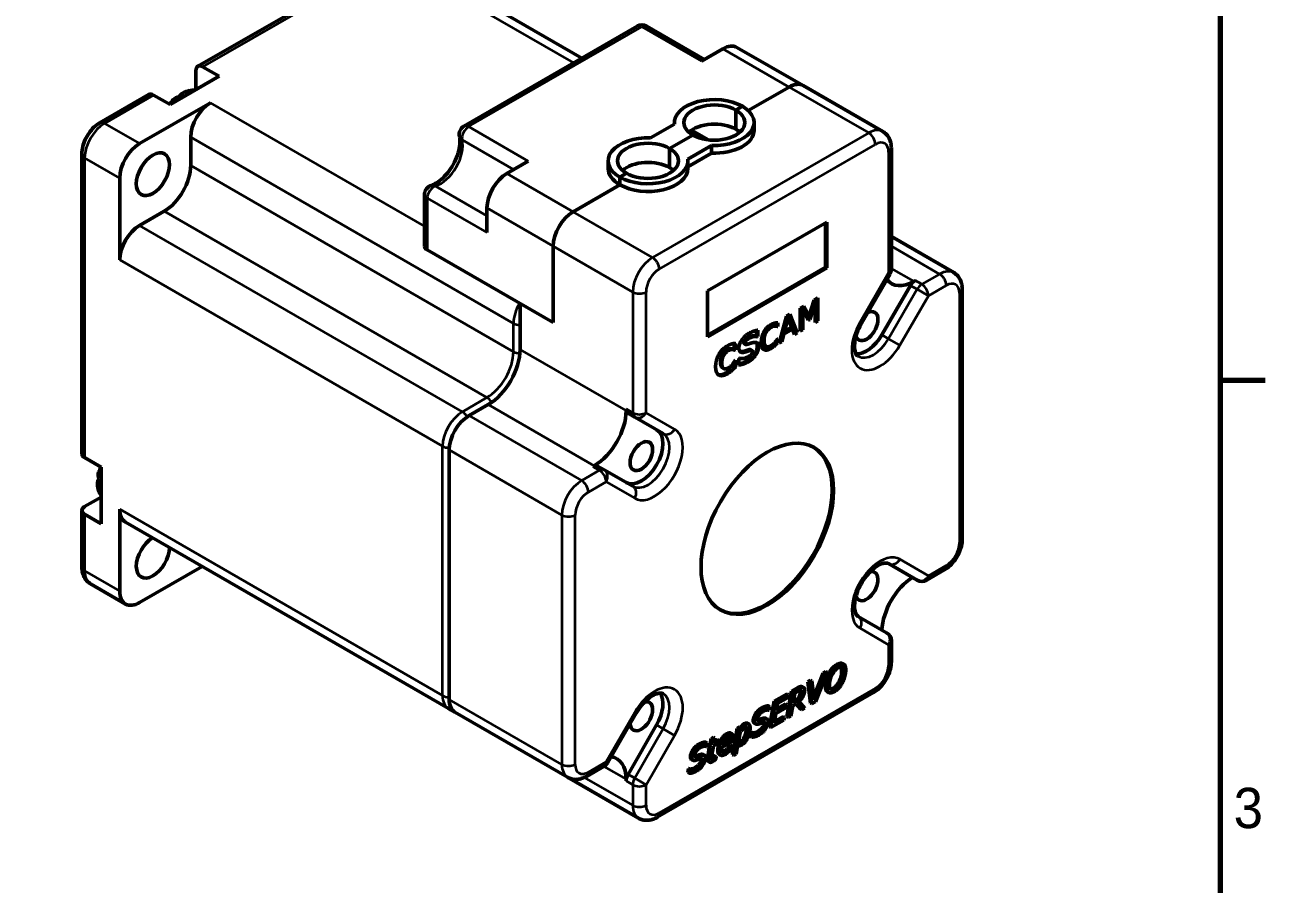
# Model space of a CAD drawing. Header units: millimetres. Extents: x 557 to 1894, y -100 to 370.
# Drawn here: x 933 to 1065.3, y 224.8 to 316.6 of the extents above; entities that cross this region are included whole.
import ezdxf

# ---------------------------------------------------------------- set-up
doc = ezdxf.new("R2010")
doc.units = ezdxf.units.MM
doc.header["$LTSCALE"] = 1.2
doc.layers.get('0').update_dxf_attribs({"lineweight": 25})
for name, color, linetype, lineweight in [('경계(ISO)', 7, 'Continuous', 70), ('외형선(ISO)', 7, 'Continuous', 50), ('좁은 외형선(ISO)', 7, 'Continuous', 35)]:
    doc.layers.add(name, color=color, linetype=linetype, lineweight=lineweight)
doc.styles.get("Standard").update_dxf_attribs({"font": ''})
doc.styles.get('Standard').set_extended_font_data('Gulim')

# ---------------------------------------------------------------- blocks, each defined once
blk = doc.blocks.new('경계 Default Border')
at = {"layer": '경계(ISO)'}
blk.add_line((410, 222.75), (413.9, 222.75), dxfattribs=at)
at = {"layer": '경계(ISO)', "flags": 128}
blk.add_lwpolyline([(10, 10), (10, 287), (410, 287), (410, 10), (10, 10)], dxfattribs=at)
at = {"layer": '경계(ISO)', "insert": (411.16, 183.79), "char_height": 3.5, "attachment_point": 7}
blk.add_mtext('3', dxfattribs=at)

msp = doc.modelspace()

# ---------------------------------------------------------------- linework, layer by layer
at = {"layer": '외형선(ISO)', "color": 0}
for p, q in [((979.171, 328.132), (951.452, 312.129)), ((992.419, 313.001), (977.353, 321.7)), ((979.831, 305.733), (998.31, 316.402)), ((1005.467, 312.847), (999.31, 316.402)), ((1005.174, 312.678), (1007.46, 313.998)), ((1016.031, 310.064), (1008.96, 314.147)), ((953.72, 311.059), (948.487, 308.038)), ((951.245, 311.671), (951.245, 309.63)), ((951.952, 312.08), (953.72, 311.059)), ((1010.169, 307.397), (1014.531, 309.916)), ((1014.531, 309.916), (1010.169, 307.397)), ((1024.517, 305.165), (1016.031, 310.064)), ((940.987, 306.087), (946.22, 309.108)), ((948.487, 308.038), (946.72, 309.059)), ((945.235, 303.874), (952.801, 308.242)), ((1009.546, 307.854), (1008.839, 307.446)), ((1008.839, 307.446), (1009.546, 307.854)), ((1008.839, 305.405), (1008.839, 307.446)), ((1008.839, 307.446), (1008.839, 305.405)), ((1002.3, 305.957), (999.751, 304.485)), ((1002.291, 305.952), (1002.291, 306.119)), ((1010.791, 305.303), (1010.791, 306.119)), ((950.68, 304.568), (950.68, 301.547)), ((1004.243, 304.792), (1001.768, 303.363)), ((1004.243, 304.792), (1001.768, 303.363)), ((1005.911, 304.278), (1004.106, 305.321)), ((1001.768, 301.322), (1001.768, 303.363)), ((1001.768, 303.363), (1001.768, 301.322)), ((1003.711, 302.199), (1006.26, 303.671)), ((1006.26, 302.854), (1006.26, 303.671)), ((1025.431, 290.492), (1025.431, 303.384)), ((939.073, 270.765), (939.073, 302.772)), ((984.409, 300.689), (986.695, 302.01)), ((995.22, 302.037), (995.22, 301.22)), ((1006.26, 302.854), (1003.72, 301.388)), ((1003.72, 301.22), (1003.72, 302.037)), ((997.172, 300.71), (996.465, 300.302)), ((997.172, 300.71), (996.465, 300.302)), ((943.113, 291.463), (943.113, 300.2)), ((991.48, 296.607), (996.465, 299.485)), ((996.465, 299.485), (991.48, 296.607)), ((996.465, 299.485), (996.465, 300.302)), ((996.465, 299.485), (996.465, 300.302)), ((975.63, 292.933), (975.63, 298.458)), ((947.851, 296.648), (945.235, 295.137)), ((982.287, 294.375), (982.287, 297.015)), ((1005.834, 288.156), (1018.562, 295.505)), ((1018.42, 295.423), (1018.42, 290.687)), ((1018.562, 295.505), (1018.562, 290.606)), ((1025.431, 293.942), (1032.083, 290.101)), ((989.358, 284.768), (975.923, 292.524)), ((989.358, 292.933), (989.358, 284.768)), ((989.358, 292.933), (989.358, 284.768)), ((1018.42, 290.687), (1005.834, 283.421)), ((1018.562, 290.606), (1005.834, 283.257)), ((1018.562, 290.606), (1018.42, 290.687)), ((1022.253, 284.719), (1025.297, 289.992)), ((1027.474, 288.735), (1024.429, 283.462)), ((1027.974, 289.263), (1027.825, 289.177)), ((1005.834, 283.257), (1005.834, 288.156)), ((1016.66, 285.49), (1017.207, 287.17)), ((1017.207, 287.17), (1017.599, 287.396)), ((1017.457, 287.314), (1017.457, 285.028)), ((1017.599, 287.396), (1017.599, 284.947)), ((1032.997, 261.702), (1032.997, 288.32)), ((985.823, 281.91), (985.823, 286.809)), ((989.358, 284.768), (985.823, 286.809)), ((1015.711, 286.306), (1016.096, 286.528)), ((1015.711, 283.857), (1015.711, 286.306)), ((1015.974, 286.118), (1015.833, 286.2)), ((1015.833, 286.2), (1015.833, 284.09)), ((1016.56, 285.021), (1015.974, 286.118)), ((1015.974, 286.118), (1015.974, 284.009)), ((1016.022, 286.486), (1016.519, 285.572)), ((1016.096, 286.528), (1016.66, 285.49)), ((1017.175, 286.975), (1016.586, 285.199)), ((1017.316, 286.893), (1016.728, 285.118)), ((1017.316, 286.893), (1017.175, 286.975)), ((1017.316, 284.784), (1017.316, 286.893)), ((1013.175, 284.745), (1013.175, 284.447)), ((1013.316, 284.752), (1013.316, 284.366)), ((1013.467, 282.561), (1014.239, 285.456)), ((1014.28, 285.359), (1013.906, 283.939)), ((1014.421, 285.278), (1014.047, 283.858)), ((1014.239, 285.456), (1014.617, 285.674)), ((1014.421, 285.278), (1014.28, 285.359)), ((1014.793, 284.289), (1014.421, 285.278)), ((1014.527, 285.622), (1015.248, 283.752)), ((1014.617, 285.674), (1015.389, 283.671)), ((1016.586, 285.199), (1016.493, 285.145)), ((1016.66, 285.49), (1016.519, 285.572)), ((1016.728, 285.118), (1016.56, 285.021)), ((1016.728, 285.118), (1016.586, 285.199)), ((1017.457, 285.028), (1017.316, 284.947)), ((1017.599, 284.947), (1017.316, 284.784)), ((1017.599, 284.947), (1017.457, 285.028)), ((1011.031, 283.378), (1010.962, 283.338)), ((1011.103, 283.256), (1010.962, 283.338)), ((1011.031, 283.93), (1011.031, 283.378)), ((1011.172, 283.296), (1011.031, 283.378)), ((1011.172, 283.296), (1011.103, 283.256)), ((1011.172, 283.954), (1011.172, 283.296)), ((1013.175, 284.447), (1013.154, 284.435)), ((1013.295, 284.354), (1013.154, 284.435)), ((1013.316, 284.366), (1013.175, 284.447)), ((1013.316, 284.366), (1013.295, 284.354)), ((1013.817, 283.607), (1013.611, 282.808)), ((1013.959, 283.525), (1013.753, 282.726)), ((1014.74, 284.139), (1013.817, 283.607)), ((1013.959, 283.525), (1013.817, 283.607)), ((1014.047, 283.858), (1013.906, 283.939)), ((1014.882, 284.058), (1013.959, 283.525)), ((1014.047, 283.858), (1014.793, 284.289)), ((1014.882, 284.058), (1014.74, 284.139)), ((1015.089, 283.498), (1014.882, 284.058)), ((1015.248, 283.752), (1015.04, 283.632)), ((1015.389, 283.671), (1015.089, 283.498)), ((1015.389, 283.671), (1015.248, 283.752)), ((1015.833, 284.09), (1015.711, 284.02)), ((1015.974, 284.009), (1015.711, 283.857)), ((1015.974, 284.009), (1015.833, 284.09)), ((1008.471, 281.893), (1008.33, 281.975)), ((1008.679, 281.943), (1008.606, 281.901)), ((1008.748, 281.819), (1008.606, 281.901)), ((1008.679, 282.547), (1008.679, 281.943)), ((1008.82, 281.861), (1008.679, 281.943)), ((1008.82, 282.554), (1008.82, 281.861)), ((1009.876, 282.441), (1009.735, 282.523)), ((1009.984, 282.874), (1009.843, 282.955)), ((1010.56, 281.796), (1010.418, 281.878)), ((1012.078, 282.221), (1011.936, 282.303)), ((1013.175, 282.842), (1013.175, 282.734)), ((1013.316, 282.652), (1013.175, 282.734)), ((1013.295, 283.022), (1013.316, 283.034)), ((1013.316, 283.034), (1013.316, 282.652)), ((1013.753, 282.726), (1013.467, 282.561)), ((1013.611, 282.808), (1013.518, 282.754)), ((1013.753, 282.726), (1013.611, 282.808)), ((1008.679, 280.596), (1008.679, 280.149)), ((1008.82, 281.861), (1008.748, 281.819)), ((1008.754, 280.712), (1008.82, 280.751)), ((1008.82, 280.751), (1008.82, 280.067)), ((1009.156, 280.926), (1009.227, 280.967)), ((1009.156, 280.242), (1009.156, 280.926)), ((1007.556, 279.863), (1007.415, 279.945)), ((1008.465, 279.699), (1008.323, 279.78)), ((1008.82, 280.067), (1008.679, 280.149)), ((980.378, 274.847), (982.429, 276.031)), ((997.136, 275.55), (997.136, 275.378)), ((997.344, 275.092), (998.051, 274.684)), ((998.051, 274.684), (1001.095, 272.926)), ((939.366, 270.357), (941.134, 269.336)), ((978.257, 271.173), (978.257, 244.555)), ((941.134, 269.336), (941.134, 263.294)), ((993.742, 269.499), (993.594, 269.413)), ((994.801, 269.055), (994.094, 269.463)), ((997.845, 267.297), (994.801, 269.055)), ((941.134, 266.152), (939.366, 265.131)), ((939.073, 264.723), (939.073, 258.681)), ((943.113, 256.109), (943.113, 264.845)), ((941.134, 263.294), (939.366, 264.315)), ((943.735, 263.472), (978.171, 243.59)), ((951.922, 258.745), (945.235, 254.884)), ((1025.137, 259.046), (1028.181, 257.288)), ((1029.181, 257.288), (1031.083, 258.386)), ((939.987, 256.899), (943.735, 254.735)), ((1024.931, 251.659), (1021.887, 253.417)), ((1025.431, 248.597), (1025.431, 250.793)), ((1018.15, 247.368), (1018.448, 247.54)), ((1018.448, 247.54), (1018.589, 247.459)), ((1020.224, 248.368), (1020.365, 248.286)), ((1016.527, 246.431), (1016.82, 246.6)), ((1016.81, 244.145), (1016.527, 246.431)), ((1016.527, 246.431), (1016.669, 246.35)), ((1016.961, 246.519), (1016.669, 246.35)), ((1016.669, 246.35), (1016.951, 244.063)), ((1016.82, 246.6), (1016.961, 246.519)), ((1017.197, 244.501), (1016.961, 246.519)), ((1017.157, 244.842), (1018.15, 247.368)), ((1018.291, 247.287), (1017.197, 244.501)), ((1017.327, 244.28), (1018.589, 247.459)), ((1018.15, 247.368), (1018.291, 247.287)), ((1018.589, 247.459), (1018.291, 247.287)), ((1000.465, 231.973), (1023.517, 245.281)), ((1012.927, 244.353), (1014.323, 245.159)), ((1014.464, 245.077), (1013.069, 244.271)), ((1014.281, 242.685), (1014.771, 245.418)), ((1014.323, 245.159), (1014.464, 245.077)), ((1014.409, 244.769), (1014.464, 245.077)), ((1014.913, 245.336), (1014.423, 242.604)), ((1014.771, 245.418), (1015.348, 245.751)), ((1014.771, 245.418), (1014.913, 245.336)), ((1015.49, 245.669), (1014.913, 245.336)), ((1014.956, 244.151), (1015.143, 245.201)), ((1015.143, 245.201), (1015.462, 245.385)), ((1015.873, 245.92), (1016.014, 245.838)), ((1015.928, 245.897), (1016.069, 245.816)), ((1018.6, 245.374), (1018.741, 245.292)), ((978.878, 243.182), (978.171, 243.59)), ((1012.332, 243.873), (1012.473, 243.791)), ((1012.409, 243.404), (1012.473, 243.791)), ((1012.437, 241.62), (1012.927, 244.353)), ((1013.069, 244.271), (1012.579, 241.539)), ((1012.927, 244.353), (1013.069, 244.271)), ((1013.102, 243.045), (1014.217, 243.688)), ((1013.157, 243.352), (1013.296, 244.126)), ((1014.272, 243.996), (1013.157, 243.352)), ((1013.19, 243.535), (1014.131, 244.078)), ((1013.296, 244.126), (1014.409, 244.769)), ((1014.131, 244.078), (1014.272, 243.996)), ((1014.217, 243.688), (1014.272, 243.996)), ((1014.709, 242.769), (1014.904, 243.861)), ((1014.904, 243.861), (1015.308, 244.094)), ((1015.254, 244.323), (1014.956, 244.151)), ((1014.989, 244.333), (1015.113, 244.405)), ((1015.724, 243.518), (1015.259, 244.066)), ((1015.308, 244.094), (1015.865, 243.436)), ((1015.54, 244.784), (1015.682, 244.702)), ((1016.196, 243.627), (1015.585, 244.332)), ((1015.724, 243.518), (1015.865, 243.436)), ((1015.865, 243.436), (1016.196, 243.627)), ((1016.81, 244.145), (1016.951, 244.063)), ((1016.951, 244.063), (1017.327, 244.28)), ((978.878, 243.182), (990.899, 236.242)), ((995.167, 237.805), (998.211, 243.078)), ((1011.251, 242.381), (1011.392, 242.3)), ((1011.746, 242.541), (1011.888, 242.46)), ((1012.046, 242.532), (1012.188, 242.451)), ((1012.388, 243.392), (1012.409, 243.404)), ((1012.579, 241.539), (1013.976, 242.346)), ((1012.916, 242.01), (1013.102, 243.045)), ((1014.031, 242.654), (1012.916, 242.01)), ((1012.949, 242.192), (1013.89, 242.735)), ((1013.89, 242.735), (1014.031, 242.654)), ((1013.976, 242.346), (1014.031, 242.654)), ((1014.281, 242.685), (1014.423, 242.604)), ((1014.423, 242.604), (1014.709, 242.769)), ((1000.388, 241.821), (997.344, 236.548)), ((1008.296, 240.952), (1008.437, 240.871)), ((1008.468, 238.651), (1008.972, 241.458)), ((1009.113, 241.376), (1008.61, 238.569)), ((1008.972, 241.458), (1009.239, 241.611)), ((1008.972, 241.458), (1009.113, 241.376)), ((1009.082, 239.864), (1009.29, 241.026)), ((1009.38, 241.53), (1009.113, 241.376)), ((1009.239, 241.611), (1009.38, 241.53)), ((1009.342, 241.316), (1009.38, 241.53)), ((1010.077, 242.009), (1010.218, 241.927)), ((1010.416, 240.614), (1010.486, 241.028)), ((1010.486, 241.028), (1010.505, 241.039)), ((1010.486, 241.028), (1010.627, 240.946)), ((1010.505, 241.039), (1010.646, 240.957)), ((1010.627, 240.946), (1010.558, 240.532)), ((1010.646, 240.957), (1010.627, 240.946)), ((1010.813, 242.017), (1010.954, 241.936)), ((1012.437, 241.62), (1012.579, 241.539)), ((1005.63, 240.004), (1005.771, 239.922)), ((1005.686, 239.523), (1005.707, 239.535)), ((1005.707, 239.535), (1005.771, 239.922)), ((1005.858, 239.41), (1005.907, 239.688)), ((1005.907, 239.688), (1006.089, 239.793)), ((1005.907, 239.688), (1006.048, 239.606)), ((1006.048, 239.606), (1006, 239.328)), ((1006.23, 239.711), (1006.048, 239.606)), ((1006.089, 239.793), (1006.194, 240.382)), ((1006.089, 239.793), (1006.23, 239.711)), ((1006.194, 240.382), (1006.463, 240.537)), ((1006.194, 240.382), (1006.336, 240.3)), ((1006.336, 240.3), (1006.23, 239.711)), ((1006.277, 238.64), (1006.448, 239.587)), ((1006.604, 240.455), (1006.336, 240.3)), ((1006.448, 239.587), (1007.003, 239.907)), ((1006.463, 240.537), (1006.604, 240.455)), ((1006.499, 239.866), (1006.604, 240.455)), ((1007.051, 240.185), (1006.499, 239.866)), ((1006.531, 240.048), (1006.91, 240.267)), ((1006.91, 240.267), (1007.051, 240.185)), ((1007.003, 239.907), (1007.051, 240.185)), ((1007.345, 239.409), (1008.52, 240.087)), ((1008.296, 240.186), (1007.384, 239.659)), ((1007.44, 239.855), (1008.155, 240.268)), ((1008.155, 240.268), (1008.296, 240.186)), ((1008.262, 239.656), (1008.278, 239.665)), ((1008.262, 239.656), (1008.403, 239.574)), ((1008.278, 239.665), (1008.419, 239.583)), ((1008.36, 239.215), (1008.419, 239.583)), ((1008.419, 239.583), (1008.403, 239.574)), ((1008.878, 238.724), (1009.032, 239.587)), ((1010.416, 240.614), (1010.558, 240.532)), ((1004.549, 238.512), (1004.691, 238.43)), ((1005.045, 238.672), (1005.186, 238.59)), ((1005.345, 238.663), (1005.486, 238.581)), ((1005.841, 238.412), (1006.006, 239.332)), ((1005.841, 238.412), (1005.983, 238.331)), ((1005.858, 239.41), (1006, 239.328)), ((1006.18, 239.432), (1005.983, 238.331)), ((1006, 239.328), (1006.18, 239.432)), ((1006.596, 238.53), (1006.61, 238.538)), ((1006.596, 238.53), (1006.738, 238.448)), ((1006.61, 238.538), (1006.751, 238.456)), ((1006.701, 238.162), (1006.751, 238.456)), ((1006.751, 238.456), (1006.738, 238.448)), ((1007.064, 238.692), (1007.205, 238.611)), ((1008.468, 238.651), (1008.61, 238.569)), ((1008.61, 238.569), (1008.878, 238.724)), ((992.899, 236.341), (994.801, 237.439)), ((1003.715, 236.744), (1003.784, 237.158)), ((1003.784, 237.158), (1003.803, 237.169)), ((1003.784, 237.158), (1003.925, 237.077)), ((1003.803, 237.169), (1003.944, 237.088)), ((1003.925, 237.077), (1003.856, 236.663)), ((1003.944, 237.088), (1003.925, 237.077)), ((1004.111, 238.148), (1004.253, 238.067)), ((1005.904, 237.934), (1006.045, 237.852)), ((998.465, 231.874), (990.899, 236.242)), ((997.136, 236.023), (997.136, 235.851)), ((1003.715, 236.744), (1003.856, 236.663))]:
    msp.add_line(p, q, dxfattribs=at)
for centre, radius, start, end in [((998.81, 315.536), 1, 60, 120), ((951.104, 306.527), 3.05, 138.73821, 150), ((951.104, 306.527), 3.05, 89.07064, 101.26179), ((980.331, 304.867), 1, 120, 193.05943), ((976.63, 298.458), 1, 106.94057, 180), ((1024.431, 290.492), 1, 330, 0), ((943.75, 267.825), 3.05, 150, 161.26179), ((943.75, 267.825), 3.05, 198.73821, 210.92936), ((1028.681, 258.154), 1, 240, 300), ((1024.431, 250.793), 1, 0, 60), ((994.301, 238.305), 1, 300, 330)]:
    msp.add_arc(centre, radius, start, end, dxfattribs=at)
for centre, major_axis, start_param, end_param in [((1007.46, 311.549), (1.5, 2.598), 0, 0.7853982), ((951.952, 311.263), (-0.5, 0.866), 5.4977871, 7.0685835), ((1014.531, 307.466), (1.5, 2.598), 0, 0.7853982), ((1014.531, 307.466), (1.5, 2.598), 0, 0.7853982), ((946.72, 308.242), (-0.5, 0.866), 5.4977871, 6.2831853), ((950.538, 306.201), (-1.472, 2.549), 6.0537134, 6.4765888), ((951.104, 308.569), (-1.747, 0), 5.0221657, 5.9734086), ((951.669, 306.854), (-1.472, 2.549), 6.0537134, 6.145922), ((1006.541, 306.119), (-4.25, 0), 3.9269908, 6.3493296), ((952.801, 305.793), (-1.5, -2.598), 3.9269908, 5.4977871), ((1006.541, 306.119), (-3.25, 0), 3.9269908, 7.0685835), ((1006.541, 306.119), (3.25, 0), 3.9269908, 7.0685835), ((1006.541, 306.119), (4.25, 0), 4.6462447, 7.0685835), ((1006.541, 304.078), (-3.25, 0), 3.9269908, 5.7080739), ((999.47, 302.037), (-4.25, 0), 4.6462447, 7.0685835), ((1006.541, 305.303), (4.25, 0), 4.6462447, 6.2831853), ((1006.541, 304.078), (-3.25, 0), 3.7167041, 3.9269908), ((945.235, 301.424), (1.5, 2.598), 0.7853982, 2.3561945), ((999.47, 302.037), (-3.25, 0), 3.9269908, 7.0685835), ((999.47, 302.037), (3.25, 0), 3.9269908, 7.0685835), ((999.47, 302.037), (4.25, 0), 3.9269908, 6.3493296), ((999.47, 299.995), (-3.25, 0), 3.9269908, 5.7080739), ((947.851, 299.914), (2, 3.464), 3.9269908, 5.4977871), ((984.409, 298.24), (-1.5, -2.598), 3.9269908, 5.4977871), ((999.47, 301.22), (-4.25, 0), 0, 0.7853982), ((999.47, 301.22), (4.25, 0), 3.9269908, 6.2831853), ((999.47, 299.995), (-3.25, 0), 3.7167041, 3.9269908), ((991.48, 294.157), (-1.5, -2.598), 3.9269908, 5.4977871), ((991.48, 294.157), (1.5, 2.598), 0.7853982, 2.3561945), ((945.235, 292.688), (-1.5, -2.598), 3.9269908, 5.4977871), ((976.63, 292.933), (-1, 0), 0, 0.7853982), ((1027.825, 293.096), (-2.4, -4.157), 6.0511642, 7.0685835), ((1027.974, 288.446), (0.5, 0.866), 0.7853982, 1.5707963), ((1022.804, 284.4), (0.85, 1.472), 2.6675698, 6.9897915), ((1022.804, 284.4), (-1.625, -2.815), 0.2655648, 1.5707963), ((982.429, 279.95), (-2.4, -4.157), 0.7853982, 2.3561945), ((993.742, 273.418), (-2.4, -4.157), 0.7853982, 2.3561945), ((997.844, 275.958), (-0.5, -0.866), 5.4977871, 6.2831853), ((980.378, 272.398), (-1.5, -2.598), 3.9269908, 5.4977871), ((998.763, 270.52), (1.625, 2.815), 3.1415927, 6.2831853), ((1012.056, 262.845), (5, 8.66), 3.1557353, 6.2690427), ((940.073, 270.765), (-1, 0), 0, 0.7853982), ((943.75, 268.479), (-2.943, 0), 6.0897819, 6.5126572), ((993.594, 268.597), (0.5, 0.866), 0, 0.7853982), ((941.982, 266.805), (-0.874, 1.513), 0.3097767, 1.2610197), ((943.75, 267.172), (-2.943, 0), 0.1372633, 0.2294719), ((940.073, 264.723), (-1, 0), 5.4977871, 7.0685835), ((945.235, 266.07), (-1.5, -2.598), 5.4977871, 6.2831853), ((946.649, 259.783), (-1.25, -2.165), 3.9439049, 8.6224658), ((1022.804, 256.639), (0.85, 1.472), 2.6675698, 6.7572081), ((1027.825, 253.741), (2.4, 4.157), 0.8270043, 2.3145883), ((945.235, 257.333), (-1.5, -2.598), 5.4977871, 7.0685835), ((998.763, 242.759), (1.625, 2.815), 4.712389, 6.0176205), ((980.378, 245.78), (-1.5, -2.598), 5.4977871, 6.2831853), ((998.763, 242.759), (0.85, 1.472), 2.4349865, 6.7572081), ((993.742, 234.063), (2.4, 4.157), 5.4977871, 6.5152064), ((997.844, 236.259), (0.5, 0.866), 1.5707963, 2.3561945)]:
    msp.add_ellipse(centre, major_axis=major_axis, ratio=0.5773503, start_param=start_param, end_param=end_param, dxfattribs=at)
for centre, major_axis in [((946.649, 300.608), (1.25, 2.165)), ((1012.198, 262.763), (5, 8.66)), ((998.763, 270.52), (-0.85, -1.472))]:
    msp.add_ellipse(centre, major_axis=major_axis, ratio=0.5773503, dxfattribs=at)
for points, degree, knots in [([(939.073, 302.772), (939.073, 303.033), (939.108, 303.294), (939.232, 303.809), (939.322, 304.062), (939.548, 304.551), (939.684, 304.786), (939.994, 305.226), (940.169, 305.43), (940.552, 305.795), (940.761, 305.956), (940.987, 306.087)], 3, [6.2831853, 6.2831853, 6.2831853, 6.2831853, 6.5973446, 6.5973446, 6.9115038, 6.9115038, 7.2256631, 7.2256631, 7.5398224, 7.5398224, 7.8539816, 7.8539816, 7.8539816, 7.8539816]), ([(976.339, 299.414), (976.515, 299.468), (976.719, 299.56), (977.151, 299.831), (977.378, 300.008), (977.831, 300.439), (978.056, 300.696), (978.473, 301.265), (978.665, 301.579), (978.989, 302.225), (979.122, 302.558), (979.313, 303.199), (979.373, 303.507), (979.423, 304.058), (979.415, 304.302), (979.376, 304.552), (979.367, 304.598), (979.357, 304.641)], 3, [1.3388368, 1.3388368, 1.3388368, 1.3388368, 1.6123959, 1.6123959, 1.8860299, 1.8860299, 2.1686032, 2.1686032, 2.4571963, 2.4571963, 2.7466141, 2.7466141, 3.0313733, 3.0313733, 3.307222, 3.307222, 3.3735522, 3.3735522, 3.3735522, 3.3735522]), ([(1024.517, 305.165), (1024.647, 305.09), (1024.768, 304.996), (1024.976, 304.785), (1025.065, 304.668), (1025.21, 304.423), (1025.266, 304.296), (1025.353, 304.038), (1025.383, 303.907), (1025.422, 303.646), (1025.431, 303.515), (1025.431, 303.384)], 3, [0.78539816, 0.78539816, 0.78539816, 0.78539816, 0.9424778, 0.9424778, 1.09955743, 1.09955743, 1.25663706, 1.25663706, 1.41371669, 1.41371669, 1.57079633, 1.57079633, 1.57079633, 1.57079633]), ([(1032.083, 290.101), (1032.213, 290.026), (1032.334, 289.932), (1032.542, 289.721), (1032.631, 289.604), (1032.776, 289.359), (1032.832, 289.232), (1032.919, 288.974), (1032.949, 288.843), (1032.988, 288.581), (1032.997, 288.45), (1032.997, 288.32)], 3, [0.78539816, 0.78539816, 0.78539816, 0.78539816, 0.9424778, 0.9424778, 1.09955743, 1.09955743, 1.25663706, 1.25663706, 1.41371669, 1.41371669, 1.57079633, 1.57079633, 1.57079633, 1.57079633]), ([(1021.887, 281.178), (1021.821, 281.215), (1021.76, 281.27), (1021.629, 281.491), (1021.566, 281.659), (1021.504, 282.075), (1021.497, 282.308), (1021.545, 282.828), (1021.601, 283.116), (1021.779, 283.722), (1021.902, 284.039), (1022.116, 284.474), (1022.182, 284.597), (1022.253, 284.719)], 3, [3.9269908, 3.9269908, 3.9269908, 3.9269908, 4.2411501, 4.2411501, 4.5553093, 4.5553093, 4.8247761, 4.8247761, 5.0995412, 5.0995412, 5.3832016, 5.3832016, 5.4977871, 5.4977871, 5.4977871, 5.4977871]), ([(1010.418, 281.878), (1010.412, 281.882), (1010.336, 281.913), (1010.202, 281.873)], 2, [0.8913043, 0.8913043, 0.8913043, 1, 2, 2, 2]), ([(1012.454, 282.096), (1012.222, 281.962), (1011.893, 281.903), (1011.781, 281.94)], 2, [0, 0, 0, 1, 1.7438191, 1.7438191, 1.7438191]), ([(1009.978, 280.659), (1009.671, 280.482), (1009.293, 280.366), (1009.156, 280.342)], 2, [0, 0, 0, 1, 1.6548861, 1.6548861, 1.6548861]), ([(1007.804, 279.399), (1007.527, 279.239), (1007.101, 279.166), (1006.953, 279.22)], 2, [0, 0, 0, 1, 1.8261362, 1.8261362, 1.8261362]), ([(1007.204, 280.532), (1007.204, 280.263), (1007.329, 279.994), (1007.415, 279.945)], 2, [0, 0, 0, 1, 1.8989899, 1.8989899, 1.8989899]), ([(1032.997, 261.702), (1032.997, 261.44), (1032.962, 261.179), (1032.837, 260.665), (1032.747, 260.411), (1032.522, 259.922), (1032.386, 259.687), (1032.075, 259.247), (1031.901, 259.043), (1031.518, 258.678), (1031.309, 258.517), (1031.083, 258.386)], 3, [1.5707963, 1.5707963, 1.5707963, 1.5707963, 1.8849556, 1.8849556, 2.1991149, 2.1991149, 2.5132741, 2.5132741, 2.8274334, 2.8274334, 3.1415927, 3.1415927, 3.1415927, 3.1415927]), ([(939.073, 258.681), (939.073, 258.55), (939.082, 258.419), (939.121, 258.157), (939.151, 258.027), (939.238, 257.769), (939.294, 257.641), (939.439, 257.397), (939.527, 257.279), (939.736, 257.068), (939.856, 256.975), (939.987, 256.899)], 3, [0, 0, 0, 0, 0.15707963, 0.15707963, 0.31415927, 0.31415927, 0.4712389, 0.4712389, 0.62831853, 0.62831853, 0.78539816, 0.78539816, 0.78539816, 0.78539816]), ([(1021.887, 253.417), (1021.821, 253.454), (1021.76, 253.509), (1021.627, 253.734), (1021.561, 253.911), (1021.502, 254.344), (1021.498, 254.579), (1021.551, 255.104), (1021.61, 255.395), (1021.794, 256.002), (1021.92, 256.32), (1022.233, 256.944), (1022.42, 257.249), (1022.829, 257.809), (1023.053, 258.063), (1023.503, 258.49), (1023.73, 258.665), (1024.152, 258.922), (1024.347, 259.008), (1024.68, 259.105), (1024.816, 259.116), (1025.015, 259.101), (1025.08, 259.078), (1025.137, 259.046)], 3, [3.9269908, 3.9269908, 3.9269908, 3.9269908, 4.2411501, 4.2411501, 4.5674474, 4.5674474, 4.8367766, 4.8367766, 5.1119613, 5.1119613, 5.3959444, 5.3959444, 5.6845881, 5.6845881, 5.9724009, 5.9724009, 6.2538834, 6.2538834, 6.5258979, 6.5258979, 6.7985939, 6.7985939, 7.0685835, 7.0685835, 7.0685835, 7.0685835]), ([(1019.62, 248.269), (1019.998, 248.487), (1020.219, 248.371), (1020.224, 248.368)], 2, [0, 0, 0, 1, 1.0242826, 1.0242826, 1.0242826]), ([(1025.431, 248.597), (1025.431, 248.335), (1025.396, 248.074), (1025.271, 247.56), (1025.181, 247.307), (1024.956, 246.818), (1024.82, 246.582), (1024.509, 246.143), (1024.335, 245.938), (1023.952, 245.573), (1023.743, 245.412), (1023.517, 245.281)], 3, [1.5707963, 1.5707963, 1.5707963, 1.5707963, 1.8849556, 1.8849556, 2.1991149, 2.1991149, 2.5132741, 2.5132741, 2.8274334, 2.8274334, 3.1415927, 3.1415927, 3.1415927, 3.1415927]), ([(998.211, 243.078), (998.388, 243.384), (998.591, 243.675), (999.022, 244.195), (999.251, 244.423), (999.7, 244.793), (999.919, 244.936), (1000.315, 245.133), (1000.492, 245.19), (1000.786, 245.24), (1000.897, 245.232), (1001.024, 245.201), (1001.061, 245.185), (1001.095, 245.165)], 3, [5.4977871, 5.4977871, 5.4977871, 5.4977871, 5.7867825, 5.7867825, 6.0729523, 6.0729523, 6.3511453, 6.3511453, 6.6208215, 6.6208215, 6.9044028, 6.9044028, 7.0685835, 7.0685835, 7.0685835, 7.0685835]), ([(978.171, 243.59), (978.302, 243.515), (978.443, 243.457), (978.591, 243.419), (978.596, 243.417), (978.601, 243.416)], 3, [0.78539816, 0.78539816, 0.78539816, 0.78539816, 0.9424778, 0.9424778, 0.94781931, 0.94781931, 0.94781931, 0.94781931]), ([(1007.872, 240.875), (1008.143, 241.031), (1008.291, 240.955), (1008.296, 240.952)], 2, [0, 0, 0, 1, 1.0344828, 1.0344828, 1.0344828]), ([(1009.325, 241.562), (1009.394, 241.648), (1009.59, 241.866), (1009.744, 241.955)], 2, [0.4748431, 0.4748431, 0.4748431, 1, 2, 2, 2]), ([(1009.099, 239.957), (1009.108, 239.959), (1009.201, 239.982), (1009.32, 240.051)], 2, [0.8952138, 0.8952138, 0.8952138, 1, 2, 2, 2]), ([(992.899, 236.341), (992.786, 236.275), (992.668, 236.218), (992.422, 236.12), (992.293, 236.081), (992.027, 236.027), (991.888, 236.013), (991.604, 236.016), (991.458, 236.034), (991.171, 236.109), (991.03, 236.166), (990.899, 236.242)], 3, [3.14159265, 3.14159265, 3.14159265, 3.14159265, 3.29867229, 3.29867229, 3.45575192, 3.45575192, 3.61283155, 3.61283155, 3.76991118, 3.76991118, 3.92699082, 3.92699082, 3.92699082, 3.92699082]), ([(1000.465, 231.973), (1000.352, 231.907), (1000.234, 231.849), (999.988, 231.752), (999.859, 231.713), (999.593, 231.659), (999.454, 231.644), (999.17, 231.648), (999.024, 231.666), (998.737, 231.741), (998.596, 231.798), (998.465, 231.874)], 3, [3.14159265, 3.14159265, 3.14159265, 3.14159265, 3.29867229, 3.29867229, 3.45575192, 3.45575192, 3.61283155, 3.61283155, 3.76991118, 3.76991118, 3.92699082, 3.92699082, 3.92699082, 3.92699082])]:
    msp.add_open_spline(points, degree=degree, knots=knots, dxfattribs=at)
for points in [[(1011.844, 283.79), (1011.979, 284.028), (1012.364, 284.418), (1012.598, 284.553)], [(1012.598, 284.553), (1012.767, 284.651), (1013.108, 284.752), (1013.316, 284.752)], [(1009.17, 282.087), (1009.17, 282.485), (1009.79, 283.347), (1010.277, 283.629)], [(1010.154, 283.196), (1010.073, 283.149), (1009.915, 283.032), (1009.843, 282.955)], [(1010.962, 283.338), (1010.812, 283.389), (1010.38, 283.326), (1010.154, 283.196)], [(1010.277, 283.629), (1010.522, 283.77), (1010.998, 283.935), (1011.172, 283.954)], [(1011.103, 283.256), (1010.954, 283.308), (1010.522, 283.245), (1010.295, 283.114)], [(1011.557, 282.68), (1011.557, 282.984), (1011.706, 283.546), (1011.844, 283.79)], [(1011.916, 283.798), (1011.817, 283.618), (1011.708, 283.179), (1011.708, 282.931)], [(1012.057, 283.717), (1011.959, 283.536), (1011.849, 283.097), (1011.849, 282.849)], [(1012.437, 284.345), (1012.276, 284.252), (1012.018, 283.983), (1011.916, 283.798)], [(1012.578, 284.264), (1012.417, 284.171), (1012.159, 283.902), (1012.057, 283.717)], [(1013.154, 284.435), (1012.977, 284.503), (1012.633, 284.458), (1012.437, 284.345)], [(1013.295, 284.354), (1013.119, 284.422), (1012.774, 284.377), (1012.578, 284.264)], [(1007.026, 281.36), (1007.188, 281.642), (1007.665, 282.125), (1007.948, 282.288)], [(1007.903, 281.873), (1007.77, 281.796), (1007.525, 281.557), (1007.424, 281.387)], [(1008.33, 281.975), (1008.237, 281.982), (1008.024, 281.943), (1007.903, 281.873)], [(1007.948, 282.288), (1008.103, 282.378), (1008.354, 282.483), (1008.461, 282.512)], [(1008.471, 281.893), (1008.378, 281.9), (1008.166, 281.861), (1008.045, 281.791)], [(1008.606, 281.901), (1008.56, 281.921), (1008.418, 281.965), (1008.33, 281.975)], [(1008.461, 282.512), (1008.572, 282.539), (1008.752, 282.552), (1008.82, 282.554)], [(1008.748, 281.819), (1008.701, 281.839), (1008.56, 281.884), (1008.471, 281.893)], [(1009.756, 281.608), (1009.445, 281.545), (1009.17, 281.788), (1009.17, 282.087)], [(1010.202, 281.873), (1010.063, 281.83), (1009.752, 281.718), (1009.614, 281.69)], [(1009.843, 282.955), (1009.778, 282.89), (1009.685, 282.72), (1009.685, 282.645)], [(1009.685, 282.645), (1009.685, 282.552), (1009.735, 282.523)], [(1009.984, 282.874), (1009.919, 282.809), (1009.827, 282.638), (1009.827, 282.564)], [(1009.827, 282.564), (1009.827, 282.449), (1009.976, 282.414), (1010.184, 282.485)], [(1011.13, 282.273), (1011.13, 281.851), (1010.509, 280.966), (1009.978, 280.659)], [(1010.295, 283.114), (1010.214, 283.067), (1010.057, 282.951), (1009.984, 282.874)], [(1011.271, 282.191), (1011.271, 281.769), (1010.651, 280.884), (1010.119, 280.577)], [(1010.184, 282.485), (1010.32, 282.531), (1010.572, 282.616), (1010.715, 282.645)], [(1010.715, 282.645), (1011, 282.7), (1011.271, 282.488), (1011.271, 282.191)], [(1011.024, 282.648), (1011.13, 282.535), (1011.13, 282.273)], [(1011.848, 281.892), (1011.711, 281.969), (1011.557, 282.362), (1011.557, 282.68)], [(1011.708, 282.931), (1011.708, 282.673), (1011.829, 282.373), (1011.924, 282.31)], [(1012.596, 282.014), (1012.364, 281.88), (1011.986, 281.812), (1011.848, 281.892)], [(1011.849, 282.849), (1011.849, 282.591), (1011.971, 282.291), (1012.066, 282.228)], [(1011.924, 282.31), (1011.93, 282.306), (1011.936, 282.303)], [(1012.066, 282.228), (1012.166, 282.164), (1012.433, 282.202), (1012.58, 282.287)], [(1012.867, 282.41), (1012.78, 282.328), (1012.576, 282.166), (1012.454, 282.096)], [(1012.58, 282.287), (1012.785, 282.405), (1013.141, 282.773), (1013.295, 283.022)], [(1013.008, 282.328), (1012.921, 282.246), (1012.717, 282.084), (1012.596, 282.014)], [(1013.175, 282.734), (1013.097, 282.649), (1012.97, 282.508), (1012.867, 282.41)], [(1013.316, 282.652), (1013.238, 282.567), (1013.112, 282.426), (1013.008, 282.328)], [(1006.683, 280.07), (1006.683, 280.41), (1006.859, 281.065), (1007.026, 281.36)], [(1007.424, 281.387), (1007.325, 281.22), (1007.204, 280.788), (1007.204, 280.532)], [(1007.566, 281.305), (1007.467, 281.138), (1007.346, 280.707), (1007.346, 280.45)], [(1008.045, 281.791), (1007.911, 281.714), (1007.667, 281.475), (1007.566, 281.305)], [(1008.489, 280.333), (1008.57, 280.434), (1008.709, 280.64), (1008.754, 280.712)], [(1010.119, 280.577), (1009.812, 280.4), (1009.356, 280.26), (1009.156, 280.242)], [(1009.227, 280.967), (1009.422, 280.898), (1009.913, 280.985), (1010.14, 281.116)], [(1009.614, 281.69), (1009.416, 281.65), (1009.289, 281.684)], [(1010.344, 281.791), (1010.204, 281.748), (1009.893, 281.636), (1009.756, 281.608)], [(1010.14, 281.116), (1010.198, 281.15), (1010.386, 281.282), (1010.447, 281.342)], [(1010.614, 281.679), (1010.614, 281.775), (1010.477, 281.831), (1010.344, 281.791)], [(1010.447, 281.342), (1010.52, 281.419), (1010.614, 281.579), (1010.614, 281.679)], [(1007.034, 279.165), (1006.867, 279.254), (1006.683, 279.706), (1006.683, 280.07)], [(1007.946, 279.317), (1007.669, 279.158), (1007.202, 279.077), (1007.034, 279.165)], [(1007.346, 280.45), (1007.346, 280.182), (1007.477, 279.898), (1007.576, 279.853)], [(1007.576, 279.853), (1007.677, 279.806), (1007.927, 279.86), (1008.049, 279.93)], [(1008.323, 279.78), (1008.202, 279.671), (1007.99, 279.506), (1007.804, 279.399)], [(1008.465, 279.699), (1008.344, 279.589), (1008.132, 279.425), (1007.946, 279.317)], [(1008.049, 279.93), (1008.164, 279.996), (1008.392, 280.207), (1008.489, 280.333)], [(1008.679, 280.149), (1008.586, 280.049), (1008.416, 279.867), (1008.323, 279.78)], [(1008.82, 280.067), (1008.728, 279.967), (1008.558, 279.785), (1008.465, 279.699)], [(1018.725, 247.266), (1018.881, 247.576), (1019.345, 248.11), (1019.62, 248.269)], [(1019.762, 248.187), (1019.486, 248.028), (1019.022, 247.495), (1018.866, 247.185)], [(1019.069, 247.12), (1019.187, 247.372), (1019.514, 247.777), (1019.718, 247.895)], [(1019.718, 247.895), (1019.98, 248.045), (1020.272, 247.855), (1020.272, 247.519)], [(1020.57, 247.737), (1020.57, 248.178), (1020.139, 248.405), (1019.762, 248.187)], [(1019.889, 246.53), (1020.008, 246.787), (1020.131, 247.32), (1020.131, 247.6)], [(1020.272, 247.519), (1020.272, 247.239), (1020.15, 246.706), (1020.03, 246.449)], [(1020.131, 247.6), (1020.131, 247.869), (1020.037, 247.984)], [(1020.245, 246.411), (1020.404, 246.727), (1020.57, 247.417), (1020.57, 247.737)], [(1018.392, 245.927), (1018.392, 246.263), (1018.564, 246.945), (1018.725, 247.266)], [(1018.866, 247.185), (1018.705, 246.864), (1018.534, 246.181), (1018.534, 245.845)], [(1018.832, 246.069), (1018.832, 246.323), (1018.955, 246.872), (1019.069, 247.12)], [(1019.246, 245.768), (1019.447, 245.884), (1019.776, 246.288), (1019.889, 246.53)], [(1019.341, 245.391), (1019.627, 245.556), (1020.084, 246.086), (1020.245, 246.411)], [(1020.03, 246.449), (1019.917, 246.206), (1019.588, 245.802), (1019.388, 245.686)], [(1015.348, 245.751), (1015.542, 245.863), (1015.785, 245.945), (1015.873, 245.92)], [(1015.462, 245.385), (1015.576, 245.451), (1015.732, 245.501), (1015.787, 245.483)], [(1016.014, 245.838), (1015.926, 245.863), (1015.684, 245.781), (1015.49, 245.669)], [(1015.54, 244.784), (1015.634, 244.922), (1015.738, 245.228), (1015.738, 245.368)], [(1015.585, 244.332), (1015.855, 244.578), (1016.186, 245.231), (1016.186, 245.537)], [(1015.879, 245.286), (1015.879, 245.146), (1015.775, 244.84), (1015.682, 244.702)], [(1015.738, 245.368), (1015.738, 245.444), (1015.721, 245.49)], [(1015.787, 245.483), (1015.834, 245.468), (1015.879, 245.374), (1015.879, 245.286)], [(1015.873, 245.92), (1015.903, 245.912), (1015.928, 245.897)], [(1016.186, 245.537), (1016.186, 245.679), (1016.094, 245.818), (1016.014, 245.838)], [(1018.6, 245.374), (1018.392, 245.494), (1018.392, 245.927)], [(1018.534, 245.845), (1018.534, 245.405), (1018.962, 245.172), (1019.341, 245.391)], [(1019.388, 245.686), (1019.124, 245.534), (1018.832, 245.729), (1018.832, 246.069)], [(1018.927, 245.678), (1019.056, 245.658), (1019.246, 245.768)], [(1010.693, 242.291), (1010.693, 242.641), (1011.208, 243.404), (1011.615, 243.639)], [(1011.756, 243.557), (1011.349, 243.322), (1010.835, 242.56), (1010.835, 242.21)], [(1011.615, 243.639), (1011.838, 243.768), (1012.2, 243.871), (1012.332, 243.873)], [(1012.473, 243.791), (1012.341, 243.789), (1011.979, 243.686), (1011.756, 243.557)], [(1015.113, 244.405), (1015.251, 244.485), (1015.457, 244.664), (1015.54, 244.784)], [(1015.682, 244.702), (1015.599, 244.582), (1015.393, 244.403), (1015.254, 244.323)], [(1010.813, 242.017), (1010.693, 242.086), (1010.693, 242.291)], [(1010.835, 242.21), (1010.835, 242.002), (1011.081, 241.866), (1011.304, 241.937)], [(1011.138, 242.467), (1011.138, 242.669), (1011.448, 243.112), (1011.706, 243.26)], [(1011.392, 242.3), (1011.249, 242.259), (1011.138, 242.359), (1011.138, 242.467)], [(1011.155, 242.363), (1011.197, 242.366), (1011.251, 242.381)], [(1011.251, 242.381), (1011.341, 242.409), (1011.644, 242.512), (1011.746, 242.541)], [(1011.888, 242.46), (1011.785, 242.431), (1011.482, 242.328), (1011.392, 242.3)], [(1011.706, 243.26), (1011.914, 243.38), (1012.288, 243.442), (1012.388, 243.392)], [(1011.746, 242.541), (1011.942, 242.592), (1012.046, 242.532)], [(1012.3, 242.188), (1012.3, 242.38), (1012.09, 242.513), (1011.888, 242.46)], [(1012.04, 241.444), (1012.163, 241.629), (1012.3, 242.026), (1012.3, 242.188)], [(1006.911, 239.092), (1006.911, 239.598), (1007.464, 240.639), (1007.872, 240.875)], [(1008.571, 240.523), (1008.571, 240.803), (1008.284, 240.949), (1008.014, 240.793)], [(1009.29, 241.026), (1009.399, 241.175), (1009.654, 241.456), (1009.772, 241.524)], [(1009.886, 241.874), (1009.732, 241.785), (1009.474, 241.498), (1009.342, 241.316)], [(1009.744, 241.955), (1009.957, 242.078), (1010.077, 242.009)], [(1009.772, 241.524), (1009.934, 241.618), (1010.081, 241.491), (1010.081, 241.295)], [(1009.779, 240.612), (1009.86, 240.797), (1009.94, 241.183), (1009.94, 241.377)], [(1010.362, 241.517), (1010.362, 241.817), (1010.118, 242.008), (1009.886, 241.874)], [(1009.94, 241.377), (1009.94, 241.506), (1009.908, 241.578)], [(1010.081, 241.295), (1010.081, 241.101), (1010.002, 240.715), (1009.92, 240.53)], [(1010.094, 240.44), (1010.215, 240.678), (1010.362, 241.243), (1010.362, 241.517)], [(1010.505, 241.039), (1010.641, 240.968), (1011.04, 241.038), (1011.225, 241.145)], [(1011.366, 241.063), (1011.181, 240.956), (1010.783, 240.886), (1010.646, 240.957)], [(1011.225, 241.145), (1011.528, 241.32), (1011.852, 241.784), (1011.852, 242)], [(1011.304, 241.937), (1011.418, 241.971), (1011.675, 242.065), (1011.766, 242.088)], [(1011.318, 240.767), (1011.557, 240.905), (1011.908, 241.246), (1012.04, 241.444)], [(1011.993, 241.919), (1011.993, 241.703), (1011.669, 241.238), (1011.366, 241.063)], [(1011.766, 242.088), (1011.877, 242.116), (1011.993, 242.033), (1011.993, 241.919)], [(1011.852, 242), (1011.852, 242.059), (1011.836, 242.099)], [(1003.992, 238.422), (1003.992, 238.772), (1004.506, 239.535), (1004.913, 239.77)], [(1005.054, 239.688), (1004.647, 239.453), (1004.133, 238.69), (1004.133, 238.34)], [(1004.913, 239.77), (1005.136, 239.899), (1005.498, 240.002), (1005.63, 240.004)], [(1005.004, 239.391), (1005.212, 239.511), (1005.586, 239.573), (1005.686, 239.523)], [(1005.771, 239.922), (1005.64, 239.92), (1005.278, 239.817), (1005.054, 239.688)], [(1008.014, 240.793), (1007.605, 240.557), (1007.053, 239.516), (1007.053, 239.01)], [(1007.384, 239.659), (1007.441, 239.928), (1007.754, 240.399), (1007.957, 240.516)], [(1007.659, 239.078), (1007.817, 239.169), (1008.15, 239.503), (1008.262, 239.656)], [(1008.403, 239.574), (1008.291, 239.421), (1007.958, 239.087), (1007.801, 238.996)], [(1007.957, 240.516), (1008.142, 240.623), (1008.308, 240.521), (1008.308, 240.345)], [(1008.167, 240.427), (1008.167, 240.527), (1008.14, 240.587)], [(1008.155, 240.268), (1008.162, 240.32), (1008.167, 240.389), (1008.167, 240.427)], [(1008.308, 240.345), (1008.308, 240.307), (1008.303, 240.238), (1008.296, 240.186)], [(1008.52, 240.087), (1008.547, 240.245), (1008.571, 240.473), (1008.571, 240.523)], [(1009.032, 239.587), (1009.12, 239.574), (1009.335, 239.63), (1009.463, 239.704)], [(1009.462, 239.969), (1009.342, 239.9), (1009.174, 239.859), (1009.082, 239.864)], [(1009.32, 240.051), (1009.467, 240.136), (1009.703, 240.436), (1009.779, 240.612)], [(1009.92, 240.53), (1009.844, 240.354), (1009.609, 240.054), (1009.462, 239.969)], [(1009.463, 239.704), (1009.647, 239.81), (1009.972, 240.198), (1010.094, 240.44)], [(1010.558, 240.532), (1010.738, 240.532), (1011.11, 240.647), (1011.318, 240.767)], [(1004.111, 238.148), (1003.992, 238.217), (1003.992, 238.422)], [(1004.133, 238.34), (1004.133, 238.133), (1004.379, 237.997), (1004.602, 238.068)], [(1004.436, 238.597), (1004.436, 238.799), (1004.746, 239.242), (1005.004, 239.391)], [(1004.691, 238.43), (1004.547, 238.389), (1004.436, 238.489), (1004.436, 238.597)], [(1004.454, 238.494), (1004.495, 238.497), (1004.549, 238.512)], [(1004.549, 238.512), (1004.639, 238.54), (1004.942, 238.643), (1005.045, 238.672)], [(1004.602, 238.068), (1004.717, 238.102), (1004.973, 238.196), (1005.065, 238.219)], [(1005.186, 238.59), (1005.084, 238.561), (1004.781, 238.458), (1004.691, 238.43)], [(1005.045, 238.672), (1005.24, 238.723), (1005.345, 238.663)], [(1005.065, 238.219), (1005.176, 238.247), (1005.292, 238.164), (1005.292, 238.05)], [(1005.15, 238.131), (1005.15, 238.19), (1005.135, 238.23)], [(1005.598, 238.319), (1005.598, 238.51), (1005.389, 238.643), (1005.186, 238.59)], [(1005.338, 237.575), (1005.461, 237.76), (1005.598, 238.157), (1005.598, 238.319)], [(1005.817, 238.176), (1005.817, 238.23), (1005.829, 238.339), (1005.841, 238.412)], [(1005.983, 238.331), (1005.97, 238.258), (1005.958, 238.149), (1005.958, 238.095)], [(1006.241, 238.34), (1006.241, 238.387), (1006.263, 238.568), (1006.277, 238.64)], [(1006.488, 238.245), (1006.346, 238.163), (1006.241, 238.22), (1006.241, 238.34)], [(1006.245, 238.277), (1006.288, 238.292), (1006.347, 238.326)], [(1006.347, 238.326), (1006.406, 238.36), (1006.567, 238.499), (1006.596, 238.53)], [(1006.738, 238.448), (1006.708, 238.417), (1006.547, 238.279), (1006.488, 238.245)], [(1007.064, 238.692), (1006.911, 238.78), (1006.911, 239.092)], [(1007.053, 239.01), (1007.053, 238.664), (1007.429, 238.523), (1007.759, 238.714)], [(1007.33, 239.22), (1007.33, 239.26), (1007.337, 239.356), (1007.345, 239.409)], [(1007.801, 238.996), (1007.576, 238.866), (1007.33, 238.988), (1007.33, 239.22)], [(1007.382, 238.99), (1007.493, 238.982), (1007.659, 239.078)], [(1007.759, 238.714), (1007.861, 238.773), (1007.998, 238.878), (1008.087, 238.953)], [(1008.087, 238.953), (1008.175, 239.03), (1008.289, 239.144), (1008.36, 239.215)], [(1003.803, 237.169), (1003.94, 237.098), (1004.338, 237.168), (1004.523, 237.275)], [(1003.856, 236.663), (1004.036, 236.663), (1004.408, 236.778), (1004.616, 236.898)], [(1004.665, 237.194), (1004.479, 237.087), (1004.081, 237.017), (1003.944, 237.088)], [(1004.523, 237.275), (1004.826, 237.45), (1005.15, 237.915), (1005.15, 238.131)], [(1004.616, 236.898), (1004.855, 237.036), (1005.207, 237.377), (1005.338, 237.575)], [(1005.292, 238.05), (1005.292, 237.834), (1004.968, 237.369), (1004.665, 237.194)], [(1005.904, 237.934), (1005.817, 237.984), (1005.817, 238.176)], [(1005.958, 238.095), (1005.958, 237.881), (1006.173, 237.805), (1006.37, 237.919)], [(1006.37, 237.919), (1006.44, 237.959), (1006.622, 238.094), (1006.701, 238.162)]]:
    msp.add_open_spline(points, degree=2, dxfattribs=at)
at = {"layer": '좁은 외형선(ISO)', "color": 0}
for p, q in [((979.671, 328.083), (951.952, 312.08)), ((991.54, 312.494), (975.853, 321.551)), ((980.331, 305.684), (998.81, 316.353)), ((998.81, 316.353), (1005.174, 312.678)), ((1007.46, 313.998), (1014.531, 309.916)), ((1014.531, 309.916), (1023.017, 305.017)), ((946.72, 309.059), (941.487, 306.038)), ((975.63, 295.061), (952.801, 308.242)), ((941.487, 306.038), (945.235, 303.874)), ((985.116, 284.686), (950.68, 304.568)), ((986.695, 302.01), (980.331, 305.684)), ((1023.017, 305.017), (999.965, 291.708)), ((1005.728, 304.302), (1004.041, 305.277)), ((979.643, 304.282), (985.137, 301.11)), ((1000.672, 290.483), (1023.724, 303.792)), ((943.113, 300.2), (939.366, 302.363)), ((939.366, 302.363), (939.366, 270.357)), ((1025.138, 302.976), (1025.138, 290.084)), ((950.68, 301.547), (985.116, 281.665)), ((991.48, 296.607), (984.409, 300.689)), ((982.287, 296.174), (976.793, 299.346)), ((975.923, 298.049), (975.923, 292.524)), ((975.923, 298.049), (982.287, 294.375)), ((982.287, 276.766), (947.851, 296.648)), ((982.287, 297.015), (989.358, 292.933)), ((999.965, 291.708), (991.48, 296.607)), ((979.671, 275.256), (945.235, 295.137)), ((989.358, 292.933), (997.844, 288.034)), ((1025.431, 292.927), (1030.583, 289.953)), ((977.55, 271.581), (943.113, 291.463)), ((1025.138, 290.084), (1022.094, 284.811)), ((1025.138, 290.084), (1025.297, 289.992)), ((1027.825, 289.177), (1025.431, 290.559)), ((1030.583, 289.953), (1028.681, 288.855)), ((1027.474, 288.735), (1028.181, 288.327)), ((1028.681, 288.855), (1027.974, 289.263)), ((1029.388, 287.63), (1031.29, 288.728)), ((997.844, 288.034), (997.844, 275.142)), ((999.258, 275.142), (999.258, 288.034)), ((1028.181, 288.327), (1025.137, 283.054)), ((1026.344, 282.357), (1029.388, 287.63)), ((1028.181, 288.327), (1029.388, 287.63)), ((1032.704, 287.911), (1032.704, 261.294)), ((985.116, 281.665), (985.116, 284.686)), ((1022.094, 284.811), (1022.253, 284.719)), ((1010.295, 283.114), (1010.154, 283.196)), ((1012.057, 283.717), (1011.916, 283.798)), ((1012.578, 284.264), (1012.437, 284.345)), ((1025.137, 283.054), (1024.429, 283.462)), ((997.136, 275.378), (985.823, 281.91)), ((1008.045, 281.791), (1007.903, 281.873)), ((1009.827, 282.564), (1009.685, 282.645)), ((1010.344, 281.791), (1010.202, 281.873)), ((1011.271, 282.191), (1011.13, 282.273)), ((1011.849, 282.849), (1011.708, 282.931)), ((1011.848, 281.892), (1011.841, 281.896)), ((1012.066, 282.228), (1011.924, 282.31)), ((1012.596, 282.014), (1012.454, 282.096)), ((1013.008, 282.328), (1012.867, 282.41)), ((1026.344, 282.357), (1025.137, 283.054)), ((1007.566, 281.305), (1007.424, 281.387)), ((1009.756, 281.608), (1009.614, 281.69)), ((1010.119, 280.577), (1009.978, 280.659)), ((1007.346, 280.45), (1007.204, 280.532)), ((1007.946, 279.317), (1007.804, 279.399)), ((1007.034, 279.165), (1007.009, 279.179)), ((979.671, 275.256), (982.287, 276.766)), ((982.429, 276.031), (993.742, 269.499)), ((997.844, 275.142), (997.136, 275.55)), ((992.399, 267.907), (980.378, 274.847)), ((1002.302, 273.384), (999.258, 275.142)), ((977.55, 244.964), (977.55, 271.581)), ((978.257, 271.173), (990.278, 264.233)), ((994.301, 269.005), (992.399, 267.907)), ((993.594, 269.413), (994.301, 269.005)), ((993.106, 266.682), (995.008, 267.78)), ((995.008, 267.78), (998.052, 266.023)), ((977.55, 244.964), (943.113, 264.845)), ((939.366, 264.315), (939.366, 258.272)), ((990.278, 264.233), (990.278, 237.615)), ((991.692, 237.615), (991.692, 264.233)), ((1029.388, 257.746), (1026.344, 259.504)), ((939.366, 258.272), (943.113, 256.109)), ((1031.29, 258.844), (1029.388, 257.746)), ((1022.094, 252.142), (1025.138, 250.385)), ((1025.138, 250.385), (1025.138, 248.189)), ((1019.62, 248.269), (1019.762, 248.187)), ((1020.131, 247.6), (1020.272, 247.519)), ((1018.725, 247.266), (1018.866, 247.185)), ((1019.889, 246.53), (1020.03, 246.449)), ((1023.724, 245.739), (1000.672, 232.43)), ((1015.348, 245.751), (1015.49, 245.669)), ((1015.738, 245.368), (1015.879, 245.286)), ((1018.392, 245.927), (1018.534, 245.845)), ((1019.246, 245.768), (1019.388, 245.686)), ((990.278, 237.615), (978.257, 244.555)), ((1011.615, 243.639), (1011.756, 243.557)), ((1015.113, 244.405), (1015.254, 244.323)), ((998.052, 243.169), (995.008, 237.897)), ((998.052, 243.169), (998.211, 243.078)), ((1010.693, 242.291), (1010.835, 242.21)), ((1001.095, 241.413), (998.051, 236.14)), ((1001.095, 241.413), (1000.388, 241.821)), ((1002.302, 240.716), (1001.095, 241.413)), ((1007.872, 240.875), (1008.014, 240.793)), ((1009.744, 241.955), (1009.886, 241.874)), ((1009.94, 241.377), (1010.081, 241.295)), ((1011.225, 241.145), (1011.366, 241.063)), ((1011.852, 242), (1011.993, 241.919)), ((999.258, 235.443), (1002.302, 240.716)), ((1004.913, 239.77), (1005.054, 239.688)), ((1008.167, 240.427), (1008.308, 240.345)), ((1009.32, 240.051), (1009.462, 239.969)), ((1009.779, 240.612), (1009.92, 240.53)), ((1003.992, 238.422), (1004.133, 238.34)), ((1006.347, 238.326), (1006.488, 238.245)), ((1006.911, 239.092), (1007.053, 239.01)), ((1007.659, 239.078), (1007.801, 238.996)), ((995.008, 237.897), (993.106, 236.799)), ((994.742, 237.405), (997.136, 236.023)), ((995.167, 237.805), (995.008, 237.897)), ((1004.523, 237.275), (1004.665, 237.194)), ((1005.15, 238.131), (1005.292, 238.05)), ((1005.817, 238.176), (1005.958, 238.095)), ((997.844, 233.247), (992.681, 236.227)), ((997.136, 235.851), (997.844, 235.443)), ((998.051, 236.14), (997.344, 236.548)), ((999.258, 235.443), (998.051, 236.14)), ((997.844, 235.443), (997.844, 233.247)), ((999.258, 233.247), (999.258, 235.443))]:
    msp.add_line(p, q, dxfattribs=at)
for centre, major_axis, ratio, start_param, end_param in [((998.81, 315.536), (-0.5, 0.866), 0.5773503, 5.4977871, 6.2831853), ((998.81, 315.536), (0.5, 0.866), 0.5773503, 0, 0.7853982), ((941.487, 303.588), (-1.5, -2.598), 0.5773503, 3.9269908, 5.4977871), ((941.487, 305.221), (-0.5, 0.866), 0.5773503, 5.4977871, 6.2831853), ((980.331, 304.867), (-0.5, 0.866), 0.5773503, 5.4977871, 6.2831853), ((980.331, 304.867), (-0.974, -0.226), 0.6946118, 0, 0.6392204), ((980.331, 304.867), (0.5, 0.866), 0.5773503, 0.7853982, 2.5881541), ((1023.017, 302.567), (1.5, 2.598), 0.5773503, 0, 0.7853982), ((1023.017, 304.2), (-0.5, 0.866), 0.5773503, 3.9269908, 5.4977871), ((977.337, 302.322), (1.675, 2.901), 0.5773503, 3.6950312, 5.7297467), ((1023.724, 302.159), (1, 1.732), 0.5773503, 5.4977871, 7.0685835), ((1024.431, 303.384), (1, 0), 0.5773503, 5.4977871, 6.2831853), ((940.073, 302.772), (-1, 0), 0.5773503, 0, 0.7853982), ((976.63, 298.458), (0.5, 0.866), 0.5773503, 0.5534386, 2.3561945), ((976.63, 298.458), (-0.291, 0.957), 0.6946118, 5.6439649, 6.2831853), ((976.63, 298.458), (-1, 0), 0.5773503, 0, 0.7853982), ((999.965, 289.259), (-1.5, -2.598), 0.5773503, 3.9269908, 5.4977871), ((999.965, 290.892), (-0.5, 0.866), 0.5773503, 3.9269908, 5.4977871), ((1000.672, 288.85), (1, 1.732), 0.5773503, 0.7853982, 2.3561945), ((1024.431, 290.492), (1, 0), 0.5773503, 5.4977871, 6.2831853), ((1030.583, 287.503), (1.5, 2.598), 0.5773503, 0, 0.7853982), ((1030.583, 289.136), (-0.5, 0.866), 0.5773503, 3.9269908, 5.4977871), ((1028.681, 288.038), (-0.5, -0.866), 0.5773503, 3.9269908, 4.712389), ((1028.681, 288.038), (-0.5, 0.866), 0.5773503, 3.9269908, 5.4977871), ((1031.29, 287.095), (1, 1.732), 0.5773503, 5.4977871, 7.0685835), ((998.551, 288.442), (-1, 0), 0.5773503, 0.7853982, 2.3561945), ((1031.997, 288.32), (1, 0), 0.5773503, 5.4977871, 6.2831853), ((987.237, 285.911), (1.5, 2.598), 0.5773503, 1.5472239, 2.3561945), ((985.823, 285.094), (-1, 0), 0.5773503, 0.7853982, 1.5707963), ((1024.219, 283.584), (-2.125, -3.681), 0.5773503, 4.712389, 7.8539816), ((1023.512, 283.992), (-1.625, -2.815), 0.5773503, 0, 1.5707963), ((982.287, 280.032), (2, 3.464), 0.5773503, 3.9269908, 5.4977871), ((985.823, 282.073), (-1, 0), 0.5773503, 0.7853982, 1.5527553), ((982.287, 275.95), (-0.5, 0.866), 0.5773503, 4.73043, 5.4977871), ((979.671, 272.806), (1.5, 2.598), 0.5773503, 0.7853982, 2.3561945), ((979.671, 274.439), (-0.5, 0.866), 0.5773503, 4.702721, 5.4977871), ((998.551, 275.55), (-0.5, -0.866), 0.5773503, 5.4977871, 6.2831853), ((998.551, 275.55), (-1, 0), 0.5773503, 0.7853982, 2.3561945), ((998.551, 275.55), (-0.5, -0.866), 0.8164966, 0, 1.5707963), ((999.47, 270.112), (1.625, 2.815), 0.5773503, 3.1415927, 6.2831853), ((1000.177, 269.703), (-2.125, -3.681), 0.5773503, 0, 3.1415927), ((1001.595, 273.792), (-0.5, -0.866), 0.8164966, 0, 1.5707963), ((978.257, 271.99), (-1, 0), 0.5773503, 0.7853982, 1.5804643), ((994.301, 268.189), (0.5, 0.866), 0.5773503, 0, 0.7853982), ((994.301, 268.189), (0.5, -0.866), 0.5773503, 0.7853982, 2.3561945), ((994.301, 268.189), (0.5, 0.866), 0.8164966, 4.712389, 6.2831853), ((992.399, 265.458), (-1.5, -2.598), 0.5773503, 3.9269908, 5.4977871), ((992.399, 267.091), (-0.5, 0.866), 0.5773503, 3.9269908, 5.4977871), ((993.106, 265.049), (1, 1.732), 0.5773503, 0.7853982, 2.3561945), ((997.345, 266.431), (0.5, 0.866), 0.8164966, 4.712389, 6.2831853), ((990.985, 264.641), (-1, 0), 0.5773503, 0.7853982, 2.3561945), ((1031.29, 260.477), (-1, -1.732), 0.5773503, 0.7853982, 2.3561945), ((1031.997, 261.702), (1, 0), 0.5773503, 5.4977871, 6.2831853), ((1024.219, 255.823), (2.125, 3.681), 0.5773503, 0, 3.1415927), ((1025.637, 259.912), (-0.5, -0.866), 0.8164966, 0, 1.5707963), ((940.073, 258.681), (-1, 0), 0.5773503, 0, 0.7853982), ((941.487, 259.497), (-1.5, -2.598), 0.5773503, 5.4977871, 6.2831853), ((1030.583, 259.252), (0.5, -0.866), 0.5773503, 0, 0.7853982), ((1028.681, 258.154), (-0.5, -0.866), 0.8164966, 0, 1.5707963), ((1028.681, 258.154), (0.5, -0.866), 0.5773503, 0, 0.7853982), ((1021.387, 252.551), (0.5, 0.866), 0.8164966, 4.712389, 6.2831853), ((1024.431, 250.793), (0.5, 0.866), 0.8164966, 4.712389, 6.2831853), ((1024.431, 250.793), (1, 0), 0.5773503, 5.4977871, 6.2831853), ((1023.724, 247.372), (-1, -1.732), 0.5773503, 0.7853982, 2.3561945), ((1024.431, 248.597), (1, 0), 0.5773503, 5.4977871, 6.2831853), ((1000.177, 241.943), (2.125, 3.681), 0.5773503, 4.712389, 7.8539816), ((979.671, 246.188), (-1.5, -2.598), 0.5773503, 5.4977871, 6.2831853), ((978.257, 245.372), (-1, 0), 0.5773503, 0.7853982, 1.5707963), ((999.47, 242.351), (1.625, 2.815), 0.5773503, 4.712389, 6.2831853), ((1023.017, 246.147), (0.5, -0.866), 0.5773503, 0, 0.7853982), ((990.985, 238.023), (-1, 0), 0.5773503, 0.7853982, 2.3561945), ((992.399, 238.84), (-1.5, -2.598), 0.5773503, 5.4977871, 6.2831853), ((993.106, 238.432), (-1, -1.732), 0.5773503, 5.4977871, 7.0685835), ((994.301, 238.305), (0.5, -0.866), 0.5773503, 0, 0.7853982), ((992.399, 237.207), (0.5, -0.866), 0.5773503, 0, 0.7853982), ((998.551, 235.851), (-0.5, -0.866), 0.5773503, 4.712389, 5.4977871), ((998.551, 235.851), (1, 0), 0.5773503, 3.9269908, 5.4977871), ((998.551, 233.655), (-1, 0), 0.5773503, 0.7853982, 2.3561945), ((999.965, 234.472), (-1.5, -2.598), 0.5773503, 5.4977871, 6.2831853), ((1000.672, 234.063), (-1, -1.732), 0.5773503, 5.4977871, 7.0685835), ((999.965, 232.839), (0.5, -0.866), 0.5773503, 0, 0.7853982)]:
    msp.add_ellipse(centre, major_axis=major_axis, ratio=ratio, start_param=start_param, end_param=end_param, dxfattribs=at)

# ---------------------------------------------------------------- block references
at = {"color": 0, "xscale": 1.2289725, "yscale": 1.2289725, "zscale": 1.2289725}
msp.add_blockref('경계 Default Border', (556.644, 4.881), dxfattribs=at)

doc.saveas('drawing.dxf')
